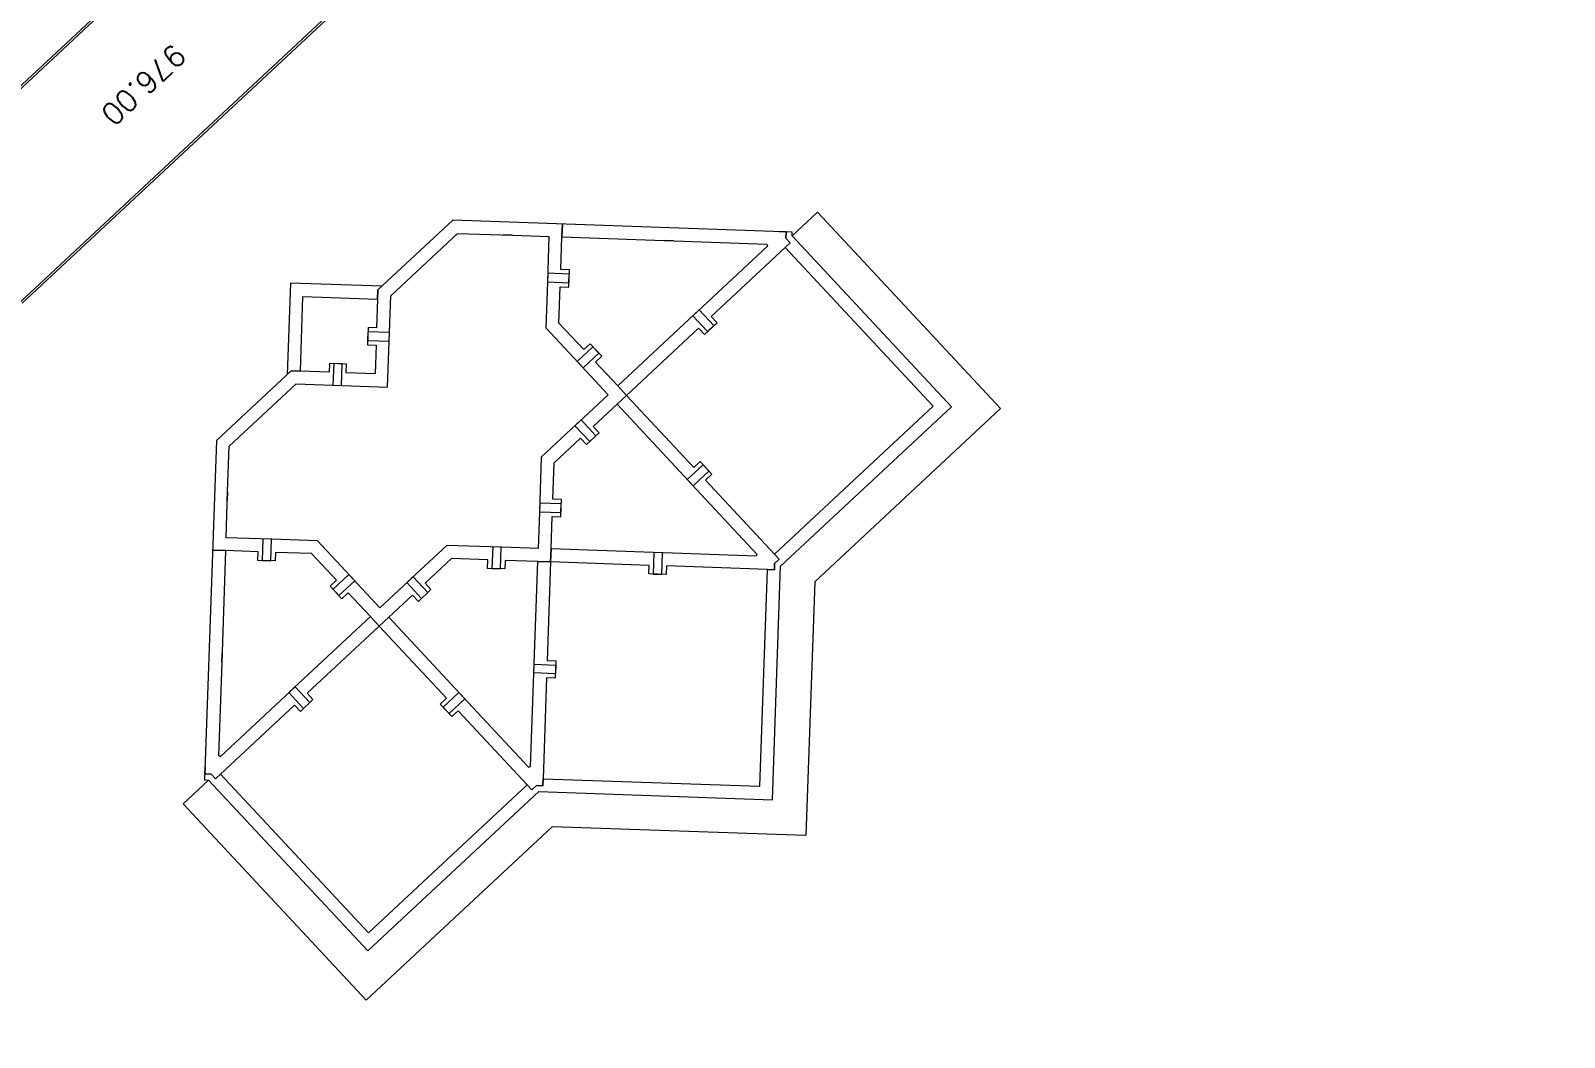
# Model space of a CAD drawing. Header units: inches. Extents: x 733725 to 1472938, y 4017711 to 8040520.
# Drawn here: x 734777.98 to 734813.52, y 4018793.85 to 4018817.19 of the extents above; entities that cross this region are included whole.
import ezdxf
from ezdxf.enums import TextEntityAlignment as Align

# ---------------------------------------------------------------- set-up
doc = ezdxf.new("R2010")
doc.units = ezdxf.units.IN
doc.header["$MEASUREMENT"] = 0
doc.layers.add('H-HARAM3', color=123, linetype='Continuous', lineweight=5)
doc.layers.add('H-MAFSALL', color=31, linetype='Continuous', lineweight=13)
doc.styles.add('ROMANS', font='romans')

msp = doc.modelspace()

# ---------------------------------------------------------------- hatches: boundary and pattern name
at = {"layer": 'H-MAFSALL'}
h = msp.add_hatch(dxfattribs=at)
h.set_pattern_fill('ANGLE', color=256, scale=0.3, angle=45, style=0)
h.set_pattern_definition([(44.999999983, (-0.0012, 0.0002), (-1.4817422595, 1.4817422604), [1.524, -0.5715]), (134.999999983, (-0.0012, 0.0002), (-1.4817422604, -1.4817422595), [1.524, -0.5715])])
edge = h.paths.add_edge_path(flags=16)
edge.add_arc((734483.445, 4019138.19), 8, -50, 310)
edge = h.paths.add_edge_path(flags=16)
edge.add_arc((735041.69, 4018744.78), 5, 130, 310)
edge.add_arc((735041.69, 4018744.78), 5, -50, 130)
edge = h.paths.add_edge_path(flags=16)
edge.add_arc((734929.449, 4018650.032), 10, 307.1029, 310)
edge.add_line((734935.877, 4018642.372), (734935.481, 4018642.057))
edge = h.paths.add_edge_path(flags=16)
edge.add_arc((734448.304, 4018988.959), 5, -50, 310)
edge = h.paths.add_edge_path(flags=16)
edge.add_arc((734929.449, 4018650.032), 10, -50, 310)
edge = h.paths.add_edge_path()
edge.add_line((734470.495, 4018819.804), (734535.003, 4018852.189))
edge.add_line((734535.003, 4018852.189), (734535.003, 4018852.189))
edge.add_line((734535.003, 4018852.189), (734572.914, 4018810.916))
edge.add_arc((734615.714, 4018815.067), 43, 185.5397, 259.5981)
edge.add_line((734607.95, 4018772.774), (734656.259, 4018720.181))
edge.add_line((734656.259, 4018720.181), (734681.017, 4018702.881))
edge.add_line((734681.017, 4018702.881), (734689.467, 4018687.669))
edge.add_line((734689.467, 4018687.669), (734694.857, 4018680.12))
edge.add_line((734694.857, 4018680.12), (734719.321, 4018651.346))
edge.add_line((734719.321, 4018651.346), (734735.321, 4018631.946))
edge.add_line((734735.321, 4018631.946), (734738.811, 4018624.304))
edge.add_line((734738.811, 4018624.304), (734748.26, 4018603.512))
edge.add_line((734748.26, 4018603.512), (734747.516, 4018601.656))
edge.add_arc((734785.506, 4018511.871), 97.491, 107.72929, 112.93457, ccw=False)
edge.add_arc((734656.551, 4018541.881), 117.492, 25.08126, 32.34036, ccw=False)
edge.add_line((734762.964, 4018591.686), (734809.18, 4018581.942))
edge.add_line((734809.18, 4018581.942), (734866.219, 4018571.729))
edge.add_line((734866.219, 4018571.729), (734867.898, 4018578.513))
edge.add_line((734867.898, 4018578.513), (734907.725, 4018615.005))
edge.add_line((734907.725, 4018615.005), (734912.431, 4018609.829))
edge.add_line((734912.431, 4018609.829), (734975.64, 4018667.103))
edge.add_line((734975.64, 4018667.103), (734970.981, 4018672.229))
edge.add_line((734970.981, 4018672.229), (735032.04, 4018727.74))
edge.add_line((735032.04, 4018727.74), (735037.306, 4018722.006))
edge.add_line((735037.306, 4018722.006), (735052.413, 4018735.663))
edge.add_line((735052.413, 4018735.663), (735059.338, 4018741.922))
edge.add_line((735059.338, 4018741.922), (735066.401, 4018748.341))
edge.add_line((735066.401, 4018748.341), (735061.106, 4018754.165))
edge.add_line((735061.106, 4018754.165), (735117.118, 4018805.091))
edge.add_line((735117.118, 4018805.091), (735104.817, 4018818.622))
edge.add_line((735104.817, 4018818.622), (734958.677, 4018685.762))
edge.add_line((734958.677, 4018685.762), (734951.519, 4018693.635))
edge.add_line((734951.519, 4018693.635), (734933.872, 4018677.591))
edge.add_line((734933.872, 4018677.591), (734905.385, 4018651.693))
edge.add_line((734905.385, 4018651.693), (734888.108, 4018635.985))
edge.add_line((734888.108, 4018635.985), (734892.767, 4018630.86))
edge.add_line((734892.767, 4018630.86), (734854.667, 4018596.221))
edge.add_line((734854.667, 4018596.221), (734784.293, 4018608.823))
edge.add_arc((734788.7, 4018633.431), 25, 217.1653, 259.8479, ccw=False)
edge.add_line((734768.777, 4018618.328), (734704.047, 4018703.715))
edge.add_line((734704.047, 4018703.715), (734708.534, 4018710.947))
edge.add_line((734708.534, 4018710.947), (734700.207, 4018716.114))
edge.add_line((734700.207, 4018716.114), (734704.039, 4018722.289))
edge.add_line((734704.039, 4018722.289), (734698.091, 4018725.98))
edge.add_line((734698.091, 4018725.98), (734702.273, 4018732.721))
edge.add_line((734702.273, 4018732.721), (734702.336, 4018732.679))
edge.add_arc((734708.117, 4018741.415), 10.475, 236.5024, 314.0512)
edge.add_line((734715.401, 4018733.886), (734717.159, 4018735.485))
edge.add_line((734717.159, 4018735.485), (734722.231, 4018740.095))
edge.add_line((734722.231, 4018740.095), (734720.065, 4018742.478))
edge.add_line((734720.065, 4018742.478), (734726.132, 4018747.994))
edge.add_line((734726.132, 4018747.994), (734719.41, 4018755.387))
edge.add_line((734719.41, 4018755.387), (734713.218, 4018749.758))
edge.add_line((734713.218, 4018749.758), (734710.291, 4018752.978))
edge.add_line((734710.291, 4018752.978), (734716.483, 4018758.607))
edge.add_line((734716.483, 4018758.607), (734709.759, 4018766.003))
edge.add_line((734709.759, 4018766.003), (734703.567, 4018760.373))
edge.add_line((734703.567, 4018760.373), (734700.64, 4018763.593))
edge.add_line((734700.64, 4018763.593), (734706.832, 4018769.222))
edge.add_line((734706.832, 4018769.222), (734700.111, 4018776.616))
edge.add_line((734700.111, 4018776.616), (734694.4, 4018771.424))
edge.add_line((734694.4, 4018771.424), (734692.234, 4018773.807))
edge.add_line((734692.234, 4018773.807), (734686.631, 4018768.713))
edge.add_line((734686.631, 4018768.713), (734683.931, 4018766.258))
edge.add_arc((734691.488, 4018755.604), 13.062, 125.3471, 234.1486)
edge.add_line((734683.838, 4018745.017), (734679.674, 4018738.306))
edge.add_line((734679.674, 4018738.306), (734673.726, 4018741.996))
edge.add_line((734673.726, 4018741.996), (734673.41, 4018741.491))
edge.add_line((734673.41, 4018741.491), (734673.274, 4018741.576))
edge.add_line((734673.274, 4018741.576), (734669.424, 4018735.372))
edge.add_line((734669.424, 4018735.372), (734662.891, 4018739.425))
edge.add_line((734662.891, 4018739.425), (734661.12, 4018740.524))
edge.add_line((734661.12, 4018740.524), (734662.269, 4018742.424))
edge.add_line((734662.269, 4018742.424), (734639.091, 4018767.919))
edge.add_line((734639.091, 4018767.919), (734644.863, 4018773.166))
edge.add_line((734644.863, 4018773.166), (734641.27, 4018777.117))
edge.add_line((734641.27, 4018777.117), (734635.499, 4018771.87))
edge.add_line((734635.499, 4018771.87), (734624.539, 4018783.924))
edge.add_line((734624.539, 4018783.924), (734623.801, 4018783.25))
edge.add_line((734623.801, 4018783.25), (734611.491, 4018796.79))
edge.add_line((734611.491, 4018796.79), (734615.969, 4018800.904))
edge.add_line((734615.969, 4018800.904), (734613.206, 4018803.943))
edge.add_line((734613.206, 4018803.943), (734611.359, 4018802.264))
edge.add_line((734611.359, 4018802.264), (734611.02, 4018802.637))
edge.add_line((734611.02, 4018802.637), (734608.08, 4018802.777))
edge.add_line((734608.08, 4018802.777), (734607.708, 4018802.438))
edge.add_line((734607.708, 4018802.438), (734600.959, 4018809.861))
edge.add_line((734600.959, 4018809.861), (734601.332, 4018810.2))
edge.add_line((734601.332, 4018810.2), (734601.471, 4018813.14))
edge.add_line((734601.471, 4018813.14), (734601.133, 4018813.512))
edge.add_line((734601.133, 4018813.512), (734602.98, 4018815.191))
edge.add_line((734602.98, 4018815.191), (734600.195, 4018818.254))
edge.add_line((734600.195, 4018818.254), (734595.696, 4018814.164))
edge.add_line((734595.696, 4018814.164), (734583.386, 4018827.704))
edge.add_line((734583.386, 4018827.704), (734584.128, 4018828.375))
edge.add_line((734584.128, 4018828.375), (734573.169, 4018840.43))
edge.add_line((734573.169, 4018840.43), (734578.94, 4018845.677))
edge.add_line((734578.94, 4018845.677), (734575.348, 4018849.628))
edge.add_line((734575.348, 4018849.628), (734569.576, 4018844.381))
edge.add_line((734569.576, 4018844.381), (734546.398, 4018869.875))
edge.add_line((734546.398, 4018869.875), (734544.397, 4018868.912))
edge.add_line((734544.397, 4018868.912), (734540.057, 4018877.668))
edge.add_line((734540.057, 4018877.668), (734546.599, 4018880.911))
edge.add_line((734546.599, 4018880.911), (734546.526, 4018881.057))
edge.add_line((734546.526, 4018881.057), (734547.06, 4018881.322))
edge.add_line((734547.06, 4018881.322), (734543.952, 4018887.593))
edge.add_line((734543.952, 4018887.593), (734551.028, 4018891.101))
edge.add_arc((734562.294, 4018897.711), 13.062, 210.4016, 319.2031)
edge.add_line((734572.182, 4018889.177), (734580.485, 4018896.725))
edge.add_line((734580.485, 4018896.725), (734578.319, 4018899.107))
edge.add_line((734578.319, 4018899.107), (734584.029, 4018904.299))
edge.add_line((734584.029, 4018904.299), (734577.183, 4018911.579))
edge.add_line((734577.183, 4018911.579), (734571.116, 4018906.063))
edge.add_line((734571.116, 4018906.063), (734568.189, 4018909.283))
edge.add_line((734568.189, 4018909.283), (734574.256, 4018914.799))
edge.add_line((734574.256, 4018914.799), (734567.532, 4018922.195))
edge.add_line((734567.532, 4018922.195), (734561.465, 4018916.679))
edge.add_line((734561.465, 4018916.679), (734558.538, 4018919.898))
edge.add_line((734558.538, 4018919.898), (734564.605, 4018925.414))
edge.add_line((734564.605, 4018925.414), (734558.008, 4018932.921))
edge.add_line((734558.008, 4018932.921), (734551.941, 4018927.405))
edge.add_line((734551.941, 4018927.405), (734549.774, 4018929.787))
edge.add_line((734549.774, 4018929.787), (734542.945, 4018923.578))
edge.add_arc((734549.637, 4018915.633), 10.388, 130.1084, 208.8482)
edge.add_line((734540.538, 4018910.621), (734533.43, 4018907.097))
edge.add_line((734533.43, 4018907.097), (734530.321, 4018913.369))
edge.add_line((734530.321, 4018913.369), (734523.81, 4018910.141))
edge.add_line((734523.81, 4018910.141), (734519.422, 4018918.991))
edge.add_line((734519.422, 4018918.991), (734518.414, 4018918.49))
edge.add_line((734518.414, 4018918.49), (734483.652, 4018963.612))
edge.add_line((734483.652, 4018963.612), (734466.216, 4018986.25))
edge.add_arc((734446.342, 4018986.524), 19.876, -0.7881, 95.2465)
edge.add_line((734444.525, 4019006.316), (734441.745, 4019010.015))
edge.add_arc((734457.733, 4019022.03), 20, 159.6381, 216.9245, ccw=False)
edge.add_line((734438.983, 4019028.989), (734449.624, 4019057.661))
edge.add_arc((734468.375, 4019050.702), 20, 132.2751, 159.6381, ccw=False)
edge.add_line((734454.921, 4019065.5), (734492.174, 4019099.369))
edge.add_line((734492.174, 4019099.369), (734492.352, 4019103.094))
edge.add_line((734492.352, 4019103.094), (734518.495, 4019128.91))
edge.add_line((734518.495, 4019128.91), (734515.932, 4019129.032))
edge.add_line((734515.932, 4019129.032), (734509.618, 4019135.985))
edge.add_line((734509.618, 4019135.985), (734510.13, 4019146.749))
edge.add_line((734510.13, 4019146.749), (734519.735, 4019155.04))
edge.add_line((734519.735, 4019155.04), (734521.152, 4019171.133))
edge.add_line((734521.152, 4019171.133), (734507.472, 4019199.486))
edge.add_line((734507.472, 4019199.486), (734476.686, 4019171.099))
edge.add_line((734476.686, 4019171.099), (734472.574, 4019167.308))
edge.add_line((734472.574, 4019167.308), (734466.913, 4019162.087))
edge.add_line((734466.913, 4019162.087), (734466.392, 4019149.251))
edge.add_line((734466.392, 4019149.251), (734473.058, 4019142.023))
edge.add_line((734473.058, 4019142.023), (734470.728, 4019136.003))
edge.add_line((734470.728, 4019136.003), (734468.209, 4019122.907))
edge.add_line((734468.209, 4019122.907), (734466.607, 4019104.847))
edge.add_line((734466.607, 4019104.847), (734464.67, 4019103.328))
edge.add_line((734464.67, 4019103.328), (734460.43, 4019099.47))
edge.add_line((734460.43, 4019099.47), (734439.912, 4019080.557))
edge.add_arc((734466.972, 4019051.099), 40, 132.5703, 159.9333)
edge.add_line((734429.4, 4019064.824), (734425.787, 4019054.932))
edge.add_arc((734492.611, 4019019.499), 75.638, 152.06563, 155.27115)
edge.add_line((734423.91, 4019051.14), (734418.436, 4019034.299))
edge.add_line((734418.436, 4019034.299), (734418.393, 4019032.833))
edge.add_arc((734464.107, 4019027.499), 46.024, 173.3446, 190.8662)
edge.add_arc((734458.101, 4019026.815), 40, 191.5252, 222.5703)
edge.add_line((734428.643, 4018999.755), (734431.55, 4018996.591))
edge.add_arc((734450.637, 4018990.594), 20.007, 162.5586, 282.582)
edge.add_line((734454.995, 4018971.068), (734472.935, 4018951.538))
edge.add_line((734472.935, 4018951.538), (734489.366, 4018933.651))
edge.add_line((734489.366, 4018933.651), (734498.083, 4018916.295))
edge.add_line((734498.083, 4018916.295), (734467.009, 4018900.695))
edge.add_line((734467.009, 4018900.695), (734457.734, 4018896.038))
edge.add_line((734457.734, 4018896.038), (734446.846, 4018890.572))
edge.add_line((734446.846, 4018890.572), (734436.474, 4018885.365))
edge.add_line((734436.474, 4018885.365), (734448.8, 4018875.981))
edge.add_line((734448.8, 4018875.981), (734461.775, 4018837.145))
edge.add_line((734461.775, 4018837.145), (734470.495, 4018819.804))

# ---------------------------------------------------------------- linework, layer by layer
at = {"layer": 'H-HARAM3'}
for p, q in [((734783.905, 4018821.66), (734775.208, 4018813.547)), ((734783.905, 4018821.66), (734775.208, 4018813.547)), ((734783.903, 4018821.589), (734775.278, 4018813.544)), ((734783.903, 4018821.589), (734775.278, 4018813.544)), ((734786.365, 4018818.949), (734777.741, 4018810.905)), ((734786.365, 4018818.949), (734777.741, 4018810.905)), ((734786.399, 4018818.913), (734777.775, 4018810.868)), ((734786.399, 4018818.913), (734777.775, 4018810.868)), ((734795.622, 4018812.431), (734796.21, 4018812.98)), ((734795.622, 4018812.431), (734796.21, 4018812.98)), ((734796.21, 4018812.98), (734800.455, 4018808.43)), ((734796.21, 4018812.98), (734800.455, 4018808.43)), ((734787.756, 4018812.793), (734786.024, 4018811.178)), ((734787.756, 4018812.793), (734786.024, 4018811.178)), ((734786.32, 4018811.043), (734787.87, 4018812.489)), ((734786.32, 4018811.043), (734787.87, 4018812.489)), ((734795.625, 4018812.519), (734787.756, 4018812.793)), ((734795.625, 4018812.519), (734787.756, 4018812.793)), ((734787.87, 4018812.489), (734789.135, 4018812.445)), ((734787.87, 4018812.489), (734789.135, 4018812.445)), ((734790.299, 4018812.705), (734790.288, 4018812.405)), ((734790.288, 4018812.405), (734790.299, 4018812.705)), ((734790.299, 4018812.705), (734790.288, 4018812.405)), ((734790.288, 4018812.405), (734790.299, 4018812.705)), ((734795.325, 4018812.53), (734795.485, 4018812.524)), ((734795.485, 4018812.524), (734795.325, 4018812.53)), ((734795.325, 4018812.53), (734795.485, 4018812.524)), ((734795.485, 4018812.524), (734795.325, 4018812.53)), ((734795.485, 4018812.524), (734795.48, 4018812.378)), ((734795.48, 4018812.378), (734795.485, 4018812.524)), ((734795.48, 4018812.378), (734795.485, 4018812.524)), ((734795.485, 4018812.524), (734795.48, 4018812.378)), ((734795.622, 4018812.431), (734795.625, 4018812.519)), ((734795.622, 4018812.431), (734795.625, 4018812.519)), ((734788.929, 4018812.452), (734788.935, 4018812.452)), ((734789.129, 4018812.445), (734788.929, 4018812.452)), ((734789.129, 4018812.445), (734788.929, 4018812.452)), ((734788.929, 4018812.452), (734788.935, 4018812.452)), ((734788.935, 4018812.452), (734789.988, 4018812.415)), ((734788.935, 4018812.452), (734789.988, 4018812.415)), ((734789.135, 4018812.445), (734789.129, 4018812.445)), ((734789.135, 4018812.445), (734789.129, 4018812.445)), ((734789.988, 4018812.415), (734789.952, 4018811.362)), ((734789.988, 4018812.415), (734789.952, 4018811.362)), ((734790.262, 4018811.651), (734790.288, 4018812.405)), ((734790.262, 4018811.651), (734790.288, 4018812.405)), ((734790.288, 4018812.405), (734792.872, 4018812.315)), ((734790.288, 4018812.405), (734792.872, 4018812.315)), ((734792.672, 4018812.322), (734795.038, 4018812.24)), ((734792.872, 4018812.315), (734792.672, 4018812.322)), ((734792.872, 4018812.315), (734792.672, 4018812.322)), ((734792.672, 4018812.322), (734795.038, 4018812.24)), ((734795.055, 4018812.193), (734793.324, 4018810.578)), ((734795.055, 4018812.193), (734793.324, 4018810.578)), ((734793.748, 4018810.564), (734795.463, 4018812.163)), ((734793.748, 4018810.564), (734795.463, 4018812.163)), ((734795.038, 4018812.24), (734795.046, 4018812.216)), ((734795.038, 4018812.24), (734795.046, 4018812.216)), ((734795.046, 4018812.216), (734795.055, 4018812.193)), ((734795.046, 4018812.216), (734795.055, 4018812.193)), ((734795.58, 4018812.272), (734795.463, 4018812.163)), ((734795.463, 4018812.163), (734795.58, 4018812.272)), ((734795.463, 4018812.163), (734795.58, 4018812.272)), ((734795.58, 4018812.272), (734795.463, 4018812.163)), ((734795.463, 4018812.163), (734798.894, 4018808.484)), ((734795.463, 4018812.163), (734798.894, 4018808.484)), ((734795.48, 4018812.378), (734795.58, 4018812.272)), ((734795.58, 4018812.272), (734795.48, 4018812.378)), ((734795.48, 4018812.378), (734795.58, 4018812.272)), ((734795.58, 4018812.272), (734795.48, 4018812.378)), ((734799.318, 4018808.47), (734795.622, 4018812.431)), ((734799.318, 4018808.47), (734795.622, 4018812.431)), ((734789.959, 4018811.562), (734789.915, 4018810.297)), ((734789.959, 4018811.562), (734789.915, 4018810.297)), ((734790.458, 4018811.544), (734789.959, 4018811.562)), ((734790.458, 4018811.544), (734789.959, 4018811.562)), ((734790.462, 4018811.644), (734790.262, 4018811.651)), ((734790.462, 4018811.644), (734790.262, 4018811.651)), ((734790.448, 4018811.245), (734790.462, 4018811.644)), ((734790.448, 4018811.245), (734790.462, 4018811.644)), ((734790.451, 4018811.345), (734790.458, 4018811.544)), ((734790.451, 4018811.345), (734790.458, 4018811.544)), ((734783.996, 4018811.336), (734783.923, 4018809.218)), ((734783.996, 4018811.336), (734783.923, 4018809.218)), ((734786.115, 4018811.262), (734783.996, 4018811.336)), ((734786.115, 4018811.262), (734783.996, 4018811.336)), ((734786.017, 4018810.966), (734786.024, 4018811.178)), ((734786.024, 4018811.178), (734786.017, 4018810.966)), ((734786.017, 4018810.966), (734786.024, 4018811.178)), ((734786.024, 4018811.178), (734786.017, 4018810.966)), ((734786.024, 4018811.178), (734786.115, 4018811.262)), ((734786.024, 4018811.178), (734786.115, 4018811.262)), ((734789.952, 4018811.362), (734790.451, 4018811.345)), ((734789.952, 4018811.362), (734790.451, 4018811.345)), ((734790.219, 4018810.41), (734790.248, 4018811.252)), ((734790.219, 4018810.41), (734790.248, 4018811.252)), ((734790.248, 4018811.252), (734790.448, 4018811.245)), ((734790.248, 4018811.252), (734790.448, 4018811.245)), ((734784.226, 4018809.295), (734784.286, 4018811.026)), ((734784.226, 4018809.295), (734784.286, 4018811.026)), ((734784.286, 4018811.026), (734786.017, 4018810.966)), ((734784.286, 4018811.026), (734786.017, 4018810.966)), ((734786.017, 4018810.966), (734785.994, 4018810.3)), ((734786.017, 4018810.966), (734785.994, 4018810.3)), ((734786.283, 4018809.99), (734786.32, 4018811.043)), ((734786.283, 4018809.99), (734786.32, 4018811.043)), ((734793.471, 4018810.715), (734791.58, 4018808.951)), ((734793.471, 4018810.715), (734791.58, 4018808.951)), ((734793.812, 4018810.349), (734793.471, 4018810.715)), ((734793.812, 4018810.349), (734793.471, 4018810.715)), ((734790.793, 4018809.795), (734790.219, 4018810.41)), ((734790.793, 4018809.795), (734790.219, 4018810.41)), ((734793.324, 4018810.578), (734793.665, 4018810.213)), ((734793.324, 4018810.578), (734793.665, 4018810.213)), ((734793.592, 4018810.144), (734793.885, 4018810.417)), ((734793.592, 4018810.144), (734793.885, 4018810.417)), ((734793.665, 4018810.213), (734793.812, 4018810.349)), ((734793.665, 4018810.213), (734793.812, 4018810.349)), ((734793.885, 4018810.417), (734793.748, 4018810.564)), ((734793.885, 4018810.417), (734793.748, 4018810.564)), ((734785.794, 4018810.307), (734785.78, 4018809.907)), ((734785.794, 4018810.307), (734785.78, 4018809.907)), ((734785.79, 4018810.207), (734785.783, 4018810.007)), ((734785.79, 4018810.207), (734785.783, 4018810.007)), ((734785.783, 4018810.007), (734786.283, 4018809.99)), ((734785.783, 4018810.007), (734786.283, 4018809.99)), ((734786.29, 4018810.19), (734785.79, 4018810.207)), ((734786.29, 4018810.19), (734785.79, 4018810.207)), ((734785.994, 4018810.3), (734785.794, 4018810.307)), ((734785.994, 4018810.3), (734785.794, 4018810.307)), ((734786.246, 4018808.924), (734786.29, 4018810.19)), ((734786.246, 4018808.924), (734786.29, 4018810.19)), ((734789.915, 4018810.297), (734790.778, 4018809.371)), ((734789.915, 4018810.297), (734790.778, 4018809.371)), ((734791.785, 4018808.732), (734793.456, 4018810.291)), ((734791.785, 4018808.732), (734793.456, 4018810.291)), ((734793.456, 4018810.291), (734793.592, 4018810.144)), ((734793.456, 4018810.291), (734793.592, 4018810.144)), ((734785.78, 4018809.907), (734785.98, 4018809.9)), ((734785.78, 4018809.907), (734785.98, 4018809.9)), ((734785.98, 4018809.9), (734785.957, 4018809.235)), ((734785.98, 4018809.9), (734785.957, 4018809.235)), ((734791.007, 4018809.858), (734790.642, 4018809.517)), ((734791.007, 4018809.858), (734790.642, 4018809.517)), ((734790.778, 4018809.371), (734791.144, 4018809.712)), ((734790.778, 4018809.371), (734791.144, 4018809.712)), ((734790.939, 4018809.931), (734790.793, 4018809.795)), ((734790.939, 4018809.931), (734790.793, 4018809.795)), ((734791.212, 4018809.639), (734790.939, 4018809.931)), ((734791.212, 4018809.639), (734790.939, 4018809.931)), ((734791.144, 4018809.712), (734791.007, 4018809.858)), ((734791.144, 4018809.712), (734791.007, 4018809.858)), ((734791.066, 4018809.502), (734791.212, 4018809.639)), ((734791.066, 4018809.502), (734791.212, 4018809.639)), ((734784.014, 4018809.302), (734782.282, 4018807.687)), ((734784.014, 4018809.302), (734782.282, 4018807.687)), ((734783.923, 4018809.218), (734784.014, 4018809.302)), ((734783.923, 4018809.218), (734784.014, 4018809.302)), ((734784.226, 4018809.295), (734784.014, 4018809.302)), ((734784.014, 4018809.302), (734784.226, 4018809.295)), ((734784.226, 4018809.295), (734784.014, 4018809.302)), ((734784.014, 4018809.302), (734784.226, 4018809.295)), ((734784.891, 4018809.272), (734784.226, 4018809.295)), ((734784.891, 4018809.272), (734784.226, 4018809.295)), ((734784.898, 4018809.472), (734784.891, 4018809.272)), ((734784.898, 4018809.472), (734784.891, 4018809.272)), ((734785.298, 4018809.458), (734784.898, 4018809.472)), ((734785.298, 4018809.458), (734784.898, 4018809.472)), ((734784.998, 4018809.468), (734784.981, 4018808.968)), ((734784.998, 4018809.468), (734784.981, 4018808.968)), ((734785.198, 4018809.461), (734784.998, 4018809.468)), ((734785.198, 4018809.461), (734784.998, 4018809.468)), ((734785.181, 4018808.961), (734785.198, 4018809.461)), ((734785.181, 4018808.961), (734785.198, 4018809.461)), ((734785.291, 4018809.258), (734785.298, 4018809.458)), ((734785.291, 4018809.258), (734785.298, 4018809.458)), ((734790.642, 4018809.517), (734791.361, 4018808.746)), ((734790.642, 4018809.517), (734791.361, 4018808.746)), ((734791.58, 4018808.951), (734791.066, 4018809.502)), ((734791.58, 4018808.951), (734791.066, 4018809.502)), ((734782.577, 4018807.552), (734784.127, 4018808.998)), ((734782.577, 4018807.552), (734784.127, 4018808.998)), ((734784.127, 4018808.998), (734785.181, 4018808.961)), ((734784.127, 4018808.998), (734785.181, 4018808.961)), ((734784.981, 4018808.968), (734786.246, 4018808.924)), ((734784.981, 4018808.968), (734786.246, 4018808.924)), ((734785.957, 4018809.235), (734785.291, 4018809.258)), ((734785.957, 4018809.235), (734785.291, 4018809.258)), ((734791.785, 4018808.732), (734791.58, 4018808.951)), ((734791.58, 4018808.951), (734791.785, 4018808.732)), ((734791.58, 4018808.951), (734791.785, 4018808.732)), ((734791.785, 4018808.732), (734791.58, 4018808.951)), ((734791.361, 4018808.746), (734790.59, 4018808.028)), ((734791.361, 4018808.746), (734790.59, 4018808.028)), ((734791.785, 4018808.732), (734791.565, 4018808.527)), ((734791.565, 4018808.527), (734791.785, 4018808.732)), ((734791.785, 4018808.732), (734791.565, 4018808.527)), ((734791.565, 4018808.527), (734791.785, 4018808.732)), ((734793.344, 4018807.06), (734791.785, 4018808.732)), ((734793.344, 4018807.06), (734791.785, 4018808.732)), ((734791.014, 4018808.013), (734791.565, 4018808.527)), ((734791.014, 4018808.013), (734791.565, 4018808.527)), ((734791.565, 4018808.527), (734793.329, 4018806.636)), ((734791.565, 4018808.527), (734793.329, 4018806.636)), ((734798.894, 4018808.484), (734795.215, 4018805.054)), ((734798.894, 4018808.484), (734795.215, 4018805.054)), ((734795.356, 4018804.774), (734799.318, 4018808.47)), ((734795.356, 4018804.774), (734799.318, 4018808.47)), ((734800.455, 4018808.43), (734796.148, 4018804.413)), ((734800.455, 4018808.43), (734796.148, 4018804.413)), ((734790.736, 4018808.164), (734789.81, 4018807.301)), ((734790.736, 4018808.164), (734789.81, 4018807.301)), ((734790.59, 4018808.028), (734790.931, 4018807.662)), ((734790.59, 4018808.028), (734790.931, 4018807.662)), ((734791.077, 4018807.798), (734790.736, 4018808.164)), ((734791.077, 4018807.798), (734790.736, 4018808.164)), ((734790.858, 4018807.594), (734791.15, 4018807.867)), ((734790.858, 4018807.594), (734791.15, 4018807.867)), ((734791.15, 4018807.867), (734791.014, 4018808.013)), ((734791.15, 4018807.867), (734791.014, 4018808.013)), ((734782.282, 4018807.687), (734782.008, 4018799.818)), ((734782.282, 4018807.687), (734782.008, 4018799.818)), ((734782.533, 4018806.287), (734782.577, 4018807.552)), ((734782.533, 4018806.287), (734782.577, 4018807.552)), ((734790.106, 4018807.166), (734790.721, 4018807.74)), ((734790.106, 4018807.166), (734790.721, 4018807.74)), ((734790.721, 4018807.74), (734790.858, 4018807.594)), ((734790.721, 4018807.74), (734790.858, 4018807.594)), ((734790.931, 4018807.662), (734791.077, 4018807.798)), ((734790.931, 4018807.662), (734791.077, 4018807.798)), ((734789.81, 4018807.301), (734789.766, 4018806.035)), ((734789.81, 4018807.301), (734789.766, 4018806.035)), ((734790.077, 4018806.325), (734790.106, 4018807.166)), ((734790.077, 4018806.325), (734790.106, 4018807.166)), ((734793.49, 4018807.197), (734793.344, 4018807.06)), ((734793.49, 4018807.197), (734793.344, 4018807.06)), ((734793.763, 4018806.904), (734793.49, 4018807.197)), ((734793.763, 4018806.904), (734793.49, 4018807.197)), ((734793.558, 4018807.124), (734793.192, 4018806.783)), ((734793.558, 4018807.124), (734793.192, 4018806.783)), ((734793.329, 4018806.636), (734793.694, 4018806.977)), ((734793.329, 4018806.636), (734793.694, 4018806.977)), ((734793.694, 4018806.977), (734793.558, 4018807.124)), ((734793.694, 4018806.977), (734793.558, 4018807.124)), ((734793.616, 4018806.768), (734793.763, 4018806.904)), ((734793.616, 4018806.768), (734793.763, 4018806.904)), ((734782.503, 4018805.434), (734782.54, 4018806.487)), ((734782.503, 4018805.434), (734782.54, 4018806.487)), ((734782.54, 4018806.493), (734782.533, 4018806.293)), ((734782.54, 4018806.493), (734782.533, 4018806.293)), ((734782.54, 4018806.487), (734782.54, 4018806.493)), ((734782.54, 4018806.487), (734782.54, 4018806.493)), ((734793.192, 4018806.783), (734794.807, 4018805.052)), ((734793.192, 4018806.783), (734794.807, 4018805.052)), ((734795.215, 4018805.054), (734793.616, 4018806.768)), ((734795.215, 4018805.054), (734793.616, 4018806.768)), ((734782.533, 4018806.293), (734782.533, 4018806.287)), ((734782.533, 4018806.293), (734782.533, 4018806.287)), ((734789.773, 4018806.235), (734789.737, 4018805.182)), ((734789.773, 4018806.235), (734789.737, 4018805.182)), ((734790.273, 4018806.218), (734789.773, 4018806.235)), ((734790.273, 4018806.218), (734789.773, 4018806.235)), ((734790.277, 4018806.318), (734790.077, 4018806.325)), ((734790.277, 4018806.318), (734790.077, 4018806.325)), ((734790.263, 4018805.918), (734790.277, 4018806.318)), ((734790.263, 4018805.918), (734790.277, 4018806.318)), ((734790.266, 4018806.018), (734790.273, 4018806.218)), ((734790.266, 4018806.018), (734790.273, 4018806.218)), ((734789.766, 4018806.035), (734790.266, 4018806.018)), ((734789.766, 4018806.035), (734790.266, 4018806.018)), ((734790.037, 4018805.172), (734790.063, 4018805.925)), ((734790.037, 4018805.172), (734790.063, 4018805.925)), ((734790.063, 4018805.925), (734790.263, 4018805.918)), ((734790.063, 4018805.925), (734790.263, 4018805.918)), ((734783.557, 4018805.397), (734782.503, 4018805.434)), ((734783.557, 4018805.397), (734782.503, 4018805.434)), ((734783.357, 4018805.404), (734783.339, 4018804.904)), ((734783.357, 4018805.404), (734783.339, 4018804.904)), ((734784.622, 4018805.36), (734783.357, 4018805.404)), ((734784.622, 4018805.36), (734783.357, 4018805.404)), ((734783.539, 4018804.897), (734783.557, 4018805.397)), ((734783.539, 4018804.897), (734783.557, 4018805.397)), ((734782.193, 4018805.144), (734782.493, 4018805.134)), ((734782.493, 4018805.134), (734782.193, 4018805.144)), ((734782.493, 4018805.134), (734782.193, 4018805.144)), ((734782.193, 4018805.144), (734782.493, 4018805.134)), ((734782.493, 4018805.134), (734782.403, 4018802.55)), ((734782.493, 4018805.134), (734782.403, 4018802.55)), ((734783.246, 4018805.108), (734782.493, 4018805.134)), ((734783.246, 4018805.108), (734782.493, 4018805.134)), ((734783.239, 4018804.908), (734783.246, 4018805.108)), ((734783.239, 4018804.908), (734783.246, 4018805.108)), ((734783.646, 4018805.094), (734783.639, 4018804.894)), ((734783.646, 4018805.094), (734783.639, 4018804.894)), ((734784.487, 4018805.064), (734783.646, 4018805.094)), ((734784.487, 4018805.064), (734783.646, 4018805.094)), ((734785.062, 4018804.449), (734784.487, 4018805.064)), ((734785.062, 4018804.449), (734784.487, 4018805.064)), ((734785.486, 4018804.434), (734784.622, 4018805.36)), ((734785.486, 4018804.434), (734784.622, 4018805.36)), ((734787.618, 4018805.256), (734786.692, 4018804.392)), ((734787.618, 4018805.256), (734786.692, 4018804.392)), ((734788.883, 4018805.212), (734787.618, 4018805.256)), ((734788.883, 4018805.212), (734787.618, 4018805.256)), ((734788.683, 4018805.219), (734788.666, 4018804.719)), ((734788.683, 4018805.219), (734788.666, 4018804.719)), ((734789.737, 4018805.182), (734788.683, 4018805.219)), ((734789.737, 4018805.182), (734788.683, 4018805.219)), ((734788.866, 4018804.712), (734788.883, 4018805.212)), ((734788.866, 4018804.712), (734788.883, 4018805.212)), ((734790.026, 4018804.872), (734790.037, 4018805.172)), ((734790.037, 4018805.172), (734790.026, 4018804.872)), ((734790.037, 4018805.172), (734790.026, 4018804.872)), ((734790.026, 4018804.872), (734790.037, 4018805.172)), ((734792.621, 4018805.082), (734790.037, 4018805.172)), ((734792.621, 4018805.082), (734790.037, 4018805.172)), ((734792.421, 4018805.089), (734792.403, 4018804.589)), ((734792.421, 4018805.089), (734792.403, 4018804.589)), ((734794.786, 4018805.006), (734792.421, 4018805.089)), ((734794.786, 4018805.006), (734792.421, 4018805.089)), ((734792.603, 4018804.582), (734792.621, 4018805.082)), ((734792.603, 4018804.582), (734792.621, 4018805.082)), ((734794.796, 4018805.029), (734794.786, 4018805.006)), ((734794.796, 4018805.029), (734794.786, 4018805.006)), ((734794.807, 4018805.052), (734794.796, 4018805.029)), ((734794.807, 4018805.052), (734794.796, 4018805.029)), ((734795.215, 4018805.054), (734795.325, 4018804.937)), ((734795.325, 4018804.937), (734795.215, 4018805.054)), ((734795.215, 4018805.054), (734795.325, 4018804.937)), ((734795.325, 4018804.937), (734795.215, 4018805.054)), ((734783.639, 4018804.894), (734783.239, 4018804.908)), ((734783.639, 4018804.894), (734783.239, 4018804.908)), ((734783.339, 4018804.904), (734783.539, 4018804.897)), ((734783.339, 4018804.904), (734783.539, 4018804.897)), ((734787.732, 4018804.952), (734787.116, 4018804.377)), ((734787.732, 4018804.952), (734787.116, 4018804.377)), ((734788.573, 4018804.922), (734787.732, 4018804.952)), ((734788.573, 4018804.922), (734787.732, 4018804.952)), ((734788.566, 4018804.722), (734788.573, 4018804.922)), ((734788.566, 4018804.722), (734788.573, 4018804.922)), ((734788.966, 4018804.709), (734788.566, 4018804.722)), ((734788.966, 4018804.709), (734788.566, 4018804.722)), ((734788.666, 4018804.719), (734788.866, 4018804.712)), ((734788.666, 4018804.719), (734788.866, 4018804.712)), ((734788.973, 4018804.908), (734788.966, 4018804.709)), ((734788.973, 4018804.908), (734788.966, 4018804.709)), ((734789.726, 4018804.882), (734788.973, 4018804.908)), ((734789.726, 4018804.882), (734788.973, 4018804.908)), ((734789.636, 4018802.298), (734789.726, 4018804.882)), ((734789.636, 4018802.298), (734789.726, 4018804.882)), ((734790.026, 4018804.872), (734789.726, 4018804.882)), ((734789.726, 4018804.882), (734790.026, 4018804.872)), ((734789.726, 4018804.882), (734790.026, 4018804.872)), ((734790.026, 4018804.872), (734789.726, 4018804.882)), ((734790.026, 4018804.872), (734789.947, 4018802.588)), ((734790.026, 4018804.872), (734789.947, 4018802.588)), ((734792.31, 4018804.792), (734790.026, 4018804.872)), ((734792.31, 4018804.792), (734790.026, 4018804.872)), ((734792.303, 4018804.592), (734792.31, 4018804.792)), ((734792.303, 4018804.592), (734792.31, 4018804.792)), ((734792.71, 4018804.778), (734792.703, 4018804.579)), ((734792.71, 4018804.778), (734792.703, 4018804.579)), ((734795.053, 4018804.697), (734792.71, 4018804.778)), ((734795.053, 4018804.697), (734792.71, 4018804.778)), ((734794.878, 4018799.67), (734795.053, 4018804.697)), ((734794.878, 4018799.67), (734795.053, 4018804.697)), ((734795.213, 4018804.691), (734795.053, 4018804.697)), ((734795.053, 4018804.697), (734795.213, 4018804.691)), ((734795.213, 4018804.691), (734795.053, 4018804.697)), ((734795.053, 4018804.697), (734795.213, 4018804.691)), ((734795.167, 4018799.36), (734795.356, 4018804.774)), ((734795.167, 4018799.36), (734795.356, 4018804.774)), ((734795.218, 4018804.837), (734795.213, 4018804.691)), ((734795.213, 4018804.691), (734795.218, 4018804.837)), ((734795.213, 4018804.691), (734795.218, 4018804.837)), ((734795.218, 4018804.837), (734795.213, 4018804.691)), ((734795.325, 4018804.937), (734795.218, 4018804.837)), ((734795.218, 4018804.837), (734795.325, 4018804.937)), ((734795.325, 4018804.937), (734795.218, 4018804.837)), ((734795.218, 4018804.837), (734795.325, 4018804.937)), ((734784.915, 4018804.313), (734785.062, 4018804.449)), ((734784.915, 4018804.313), (734785.062, 4018804.449)), ((734785.188, 4018804.02), (734784.915, 4018804.313)), ((734785.188, 4018804.02), (734784.915, 4018804.313)), ((734785.349, 4018804.58), (734784.984, 4018804.239)), ((734785.349, 4018804.58), (734784.984, 4018804.239)), ((734785.12, 4018804.093), (734785.486, 4018804.434)), ((734785.12, 4018804.093), (734785.486, 4018804.434)), ((734786.068, 4018803.81), (734785.349, 4018804.58)), ((734786.068, 4018803.81), (734785.349, 4018804.58)), ((734786.839, 4018804.529), (734786.068, 4018803.81)), ((734786.839, 4018804.529), (734786.068, 4018803.81)), ((734786.692, 4018804.392), (734787.033, 4018804.027)), ((734786.692, 4018804.392), (734787.033, 4018804.027)), ((734787.18, 4018804.163), (734786.839, 4018804.529)), ((734787.18, 4018804.163), (734786.839, 4018804.529)), ((734787.116, 4018804.377), (734787.253, 4018804.231)), ((734787.116, 4018804.377), (734787.253, 4018804.231)), ((734792.703, 4018804.579), (734792.303, 4018804.592)), ((734792.703, 4018804.579), (734792.303, 4018804.592)), ((734792.403, 4018804.589), (734792.603, 4018804.582)), ((734792.403, 4018804.589), (734792.603, 4018804.582)), ((734796.148, 4018804.413), (734795.943, 4018798.528)), ((734796.148, 4018804.413), (734795.943, 4018798.528)), ((734784.984, 4018804.239), (734785.12, 4018804.093)), ((734784.984, 4018804.239), (734785.12, 4018804.093)), ((734785.334, 4018804.156), (734785.188, 4018804.02)), ((734785.334, 4018804.156), (734785.188, 4018804.02)), ((734785.849, 4018803.605), (734785.334, 4018804.156)), ((734785.849, 4018803.605), (734785.334, 4018804.156)), ((734786.824, 4018804.105), (734786.273, 4018803.59)), ((734786.824, 4018804.105), (734786.273, 4018803.59)), ((734786.96, 4018803.958), (734786.824, 4018804.105)), ((734786.96, 4018803.958), (734786.824, 4018804.105)), ((734787.253, 4018804.231), (734786.96, 4018803.958)), ((734787.253, 4018804.231), (734786.96, 4018803.958)), ((734787.033, 4018804.027), (734787.18, 4018804.163)), ((734787.033, 4018804.027), (734787.18, 4018804.163)), ((734783.958, 4018801.842), (734785.849, 4018803.605)), ((734783.958, 4018801.842), (734785.849, 4018803.605)), ((734786.053, 4018803.386), (734785.849, 4018803.605)), ((734785.849, 4018803.605), (734786.053, 4018803.386)), ((734786.053, 4018803.386), (734785.849, 4018803.605)), ((734785.849, 4018803.605), (734786.053, 4018803.386)), ((734786.053, 4018803.386), (734786.273, 4018803.59)), ((734786.273, 4018803.59), (734786.053, 4018803.386)), ((734786.273, 4018803.59), (734786.053, 4018803.386)), ((734786.053, 4018803.386), (734786.273, 4018803.59)), ((734786.273, 4018803.59), (734788.036, 4018801.7)), ((734786.273, 4018803.59), (734788.036, 4018801.7)), ((734786.053, 4018803.386), (734784.382, 4018801.827)), ((734786.053, 4018803.386), (734784.382, 4018801.827)), ((734787.612, 4018801.714), (734786.053, 4018803.386)), ((734787.612, 4018801.714), (734786.053, 4018803.386)), ((734782.41, 4018802.75), (734782.328, 4018800.384)), ((734782.41, 4018802.75), (734782.328, 4018800.384)), ((734782.403, 4018802.55), (734782.41, 4018802.75)), ((734782.403, 4018802.55), (734782.41, 4018802.75)), ((734789.947, 4018802.588), (734790.146, 4018802.581)), ((734789.947, 4018802.588), (734790.146, 4018802.581)), ((734790.146, 4018802.581), (734790.133, 4018802.181)), ((734790.146, 4018802.581), (734790.133, 4018802.181)), ((734789.561, 4018800.133), (734789.643, 4018802.498)), ((734789.561, 4018800.133), (734789.643, 4018802.498)), ((734790.136, 4018802.281), (734789.636, 4018802.298)), ((734790.136, 4018802.281), (734789.636, 4018802.298)), ((734789.643, 4018802.498), (734790.143, 4018802.481)), ((734789.643, 4018802.498), (734790.143, 4018802.481)), ((734789.933, 4018802.188), (734789.851, 4018799.845)), ((734789.933, 4018802.188), (734789.851, 4018799.845)), ((734790.133, 4018802.181), (734789.933, 4018802.188)), ((734790.133, 4018802.181), (734789.933, 4018802.188)), ((734790.143, 4018802.481), (734790.136, 4018802.281)), ((734790.143, 4018802.481), (734790.136, 4018802.281)), ((734782.373, 4018800.364), (734784.104, 4018801.978)), ((734782.373, 4018800.364), (734784.104, 4018801.978)), ((734784.299, 4018801.476), (734783.958, 4018801.842)), ((734784.299, 4018801.476), (734783.958, 4018801.842)), ((734784.104, 4018801.978), (734784.445, 4018801.612)), ((734784.104, 4018801.978), (734784.445, 4018801.612)), ((734784.382, 4018801.827), (734784.518, 4018801.681)), ((734784.382, 4018801.827), (734784.518, 4018801.681)), ((734787.534, 4018801.505), (734787.9, 4018801.846)), ((734787.534, 4018801.505), (734787.9, 4018801.846)), ((734787.9, 4018801.846), (734789.514, 4018800.115)), ((734787.9, 4018801.846), (734789.514, 4018800.115)), ((734784.089, 4018801.554), (734782.375, 4018799.955)), ((734784.089, 4018801.554), (734782.375, 4018799.955)), ((734784.226, 4018801.408), (734784.089, 4018801.554)), ((734784.226, 4018801.408), (734784.089, 4018801.554)), ((734784.518, 4018801.681), (734784.226, 4018801.408)), ((734784.518, 4018801.681), (734784.226, 4018801.408)), ((734784.445, 4018801.612), (734784.299, 4018801.476)), ((734784.445, 4018801.612), (734784.299, 4018801.476)), ((734787.466, 4018801.578), (734787.612, 4018801.714)), ((734787.466, 4018801.578), (734787.612, 4018801.714)), ((734787.739, 4018801.285), (734787.466, 4018801.578)), ((734787.739, 4018801.285), (734787.466, 4018801.578)), ((734787.671, 4018801.359), (734787.534, 4018801.505)), ((734787.671, 4018801.359), (734787.534, 4018801.505)), ((734788.036, 4018801.7), (734787.671, 4018801.359)), ((734788.036, 4018801.7), (734787.671, 4018801.359)), ((734787.885, 4018801.422), (734787.739, 4018801.285)), ((734787.885, 4018801.422), (734787.739, 4018801.285)), ((734789.484, 4018799.708), (734787.885, 4018801.422)), ((734789.484, 4018799.708), (734787.885, 4018801.422)), ((734782.018, 4018800.117), (734782.013, 4018799.958)), ((734782.013, 4018799.958), (734782.018, 4018800.117)), ((734782.018, 4018800.117), (734782.013, 4018799.958)), ((734782.013, 4018799.958), (734782.018, 4018800.117)), ((734782.328, 4018800.384), (734782.351, 4018800.374)), ((734782.328, 4018800.384), (734782.351, 4018800.374)), ((734782.351, 4018800.374), (734782.373, 4018800.364)), ((734782.351, 4018800.374), (734782.373, 4018800.364)), ((734789.514, 4018800.115), (734789.538, 4018800.124)), ((734789.514, 4018800.115), (734789.538, 4018800.124)), ((734789.538, 4018800.124), (734789.561, 4018800.133)), ((734789.538, 4018800.124), (734789.561, 4018800.133)), ((734781.507, 4018799.266), (734782.096, 4018799.815)), ((734781.507, 4018799.266), (734782.096, 4018799.815)), ((734782.008, 4018799.818), (734782.096, 4018799.815)), ((734782.008, 4018799.818), (734782.096, 4018799.815)), ((734782.013, 4018799.958), (734782.159, 4018799.952)), ((734782.159, 4018799.952), (734782.013, 4018799.958)), ((734782.159, 4018799.952), (734782.013, 4018799.958)), ((734782.013, 4018799.958), (734782.159, 4018799.952)), ((734782.096, 4018799.815), (734785.791, 4018795.853)), ((734782.096, 4018799.815), (734785.791, 4018795.853)), ((734782.159, 4018799.952), (734782.258, 4018799.846)), ((734782.258, 4018799.846), (734782.159, 4018799.952)), ((734782.159, 4018799.952), (734782.258, 4018799.846)), ((734782.258, 4018799.846), (734782.159, 4018799.952)), ((734782.258, 4018799.846), (734782.375, 4018799.955)), ((734782.375, 4018799.955), (734782.258, 4018799.846)), ((734782.258, 4018799.846), (734782.375, 4018799.955)), ((734782.375, 4018799.955), (734782.258, 4018799.846)), ((734782.375, 4018799.955), (734785.806, 4018796.277)), ((734782.375, 4018799.955), (734785.806, 4018796.277)), ((734785.806, 4018796.277), (734789.484, 4018799.708)), ((734785.806, 4018796.277), (734789.484, 4018799.708)), ((734789.484, 4018799.708), (734789.593, 4018799.591)), ((734789.593, 4018799.591), (734789.484, 4018799.708)), ((734789.484, 4018799.708), (734789.593, 4018799.591)), ((734789.593, 4018799.591), (734789.484, 4018799.708)), ((734789.593, 4018799.591), (734789.7, 4018799.69)), ((734789.7, 4018799.69), (734789.593, 4018799.591)), ((734789.7, 4018799.69), (734789.593, 4018799.591)), ((734789.593, 4018799.591), (734789.7, 4018799.69)), ((734789.7, 4018799.69), (734789.846, 4018799.685)), ((734789.846, 4018799.685), (734789.7, 4018799.69)), ((734789.846, 4018799.685), (734789.7, 4018799.69)), ((734789.7, 4018799.69), (734789.846, 4018799.685)), ((734789.846, 4018799.685), (734789.851, 4018799.845)), ((734789.851, 4018799.845), (734789.846, 4018799.685)), ((734789.851, 4018799.845), (734789.846, 4018799.685)), ((734789.846, 4018799.685), (734789.851, 4018799.845)), ((734789.851, 4018799.845), (734794.878, 4018799.67)), ((734789.851, 4018799.845), (734794.878, 4018799.67)), ((734785.791, 4018795.853), (734789.753, 4018799.548)), ((734785.791, 4018795.853), (734789.753, 4018799.548)), ((734789.753, 4018799.548), (734795.167, 4018799.36)), ((734789.753, 4018799.548), (734795.167, 4018799.36)), ((734785.752, 4018794.716), (734781.507, 4018799.266)), ((734785.752, 4018794.716), (734781.507, 4018799.266)), ((734790.058, 4018798.733), (734785.752, 4018794.716)), ((734790.058, 4018798.733), (734785.752, 4018794.716)), ((734795.943, 4018798.528), (734790.058, 4018798.733)), ((734795.943, 4018798.528), (734790.058, 4018798.733))]:
    msp.add_line(p, q, dxfattribs=at)

# ---------------------------------------------------------------- texts
at = {"layer": 'H-HARAM3', "style": 'ROMANS', "oblique": 0}
msp.add_text('976.00', height=0.5, rotation=223.0075, dxfattribs=at).set_placement((734781.623, 4018816.55), align=Align.TOP_LEFT)
msp.add_text('976.00', height=0.5, rotation=223.0075, dxfattribs=at).set_placement((734781.623, 4018816.55), align=Align.TOP_LEFT)

doc.saveas('drawing.dxf')
